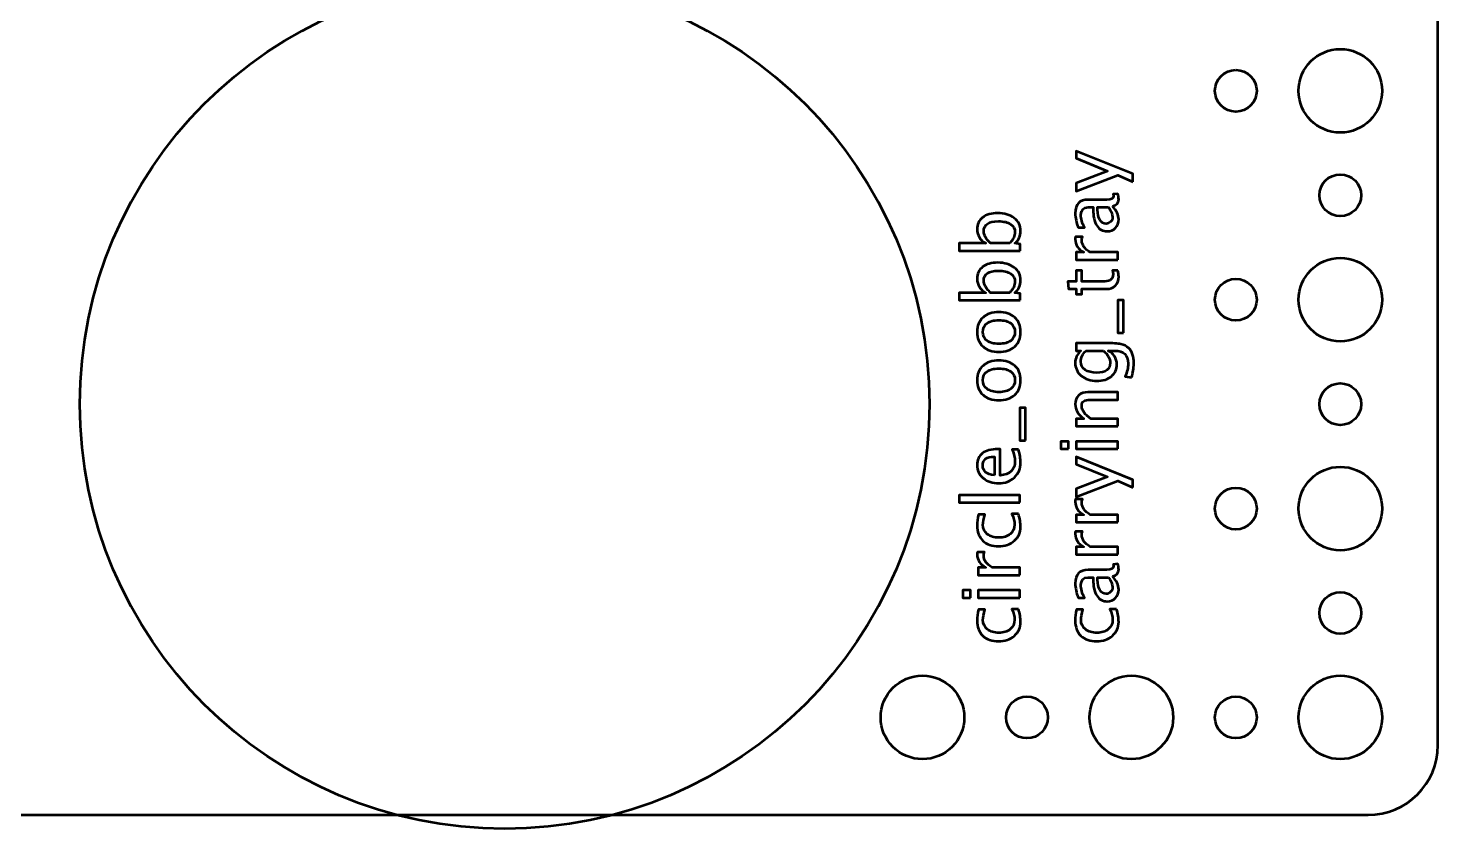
# Model space of a CAD drawing. Header units: centimetres. Extents: x -21.1 to 20.9, y -15.1 to 15.1.
# Drawn here: x -10.17 to -0.05, y -15.05 to -9.3 of the extents above; entities that cross this region are included whole.
import ezdxf

# ---------------------------------------------------------------- set-up
doc = ezdxf.new("R2010")
doc.units = ezdxf.units.CM
doc.header["$MEASUREMENT"] = 0
doc.layers.add('Layer 1', color=7, linetype='Continuous')

msp = doc.modelspace()

# ---------------------------------------------------------------- linework, layer by layer
at = {"layer": 'Layer 1', "lineweight": 53}
for centre, major_axis in [((-6.75, -12), (0, 3.05)), ((-1.5, -9.75), (0, 0.15)), ((-1.5, -11.25), (0, 0.15)), ((-1.5, -12.75), (0, 0.15)), ((-3.74999, -14.24999), (0, 0.30001)), ((-2.24999, -14.24999), (0, 0.30001)), ((-0.74999, -14.24999), (0, 0.30001)), ((-3, -14.25), (0, 0.15)), ((-1.5, -14.25), (0, 0.15))]:
    msp.add_ellipse(centre, major_axis=major_axis, ratio=1, dxfattribs=at)
for points, knots in [([(-20.95, -14.45), (-20.95, -14.45), (-20.95, 14.45), (-20.95, 14.45), (-20.95, 14.45), (-20.95, 14.72614), (-20.72614, 14.95), (-20.45, 14.95), (-20.45, 14.95), (-20.45, 14.95), (-0.55, 14.95), (-0.55, 14.95), (-0.55, 14.95), (-0.27386, 14.95), (-0.05, 14.72614), (-0.05, 14.45), (-0.05, 14.45), (-0.05, 14.45), (-0.05, -14.45), (-0.05, -14.45), (-0.05, -14.45), (-0.05, -14.72614), (-0.27386, -14.95), (-0.55, -14.95), (-0.55, -14.95), (-0.55, -14.95), (-20.45, -14.95), (-20.45, -14.95), (-20.45, -14.95), (-20.72614, -14.95), (-20.95, -14.72614), (-20.95, -14.45)], [0, 0, 0, 0, 0.11111111, 0.11111111, 0.11111111, 0.11111111, 0.22222222, 0.22222222, 0.22222222, 0.22222222, 0.33333333, 0.33333333, 0.33333333, 0.33333333, 0.44444444, 0.44444444, 0.44444444, 0.44444444, 0.55555556, 0.55555556, 0.55555556, 0.55555556, 0.66666667, 0.66666667, 0.66666667, 0.66666667, 0.77777778, 0.77777778, 0.77777778, 0.77777778, 1, 1, 1, 1]), ([(-1.05, -9.75), (-1.05, -9.91569), (-0.91569, -10.05), (-0.75, -10.05), (-0.75, -10.05), (-0.58431, -10.05), (-0.45, -9.91569), (-0.45, -9.75), (-0.45, -9.75), (-0.45, -9.58431), (-0.58431, -9.45), (-0.75, -9.45), (-0.75, -9.45), (-0.91569, -9.45), (-1.05, -9.58431), (-1.05, -9.75)], [0, 0, 0, 0, 0.2, 0.2, 0.2, 0.2, 0.4, 0.4, 0.4, 0.4, 0.6, 0.6, 0.6, 0.6, 1, 1, 1, 1]), ([(-0.9, -10.5), (-0.9, -10.58284), (-0.83284, -10.65), (-0.75, -10.65), (-0.75, -10.65), (-0.66716, -10.65), (-0.6, -10.58284), (-0.6, -10.5), (-0.6, -10.5), (-0.6, -10.41716), (-0.66716, -10.35), (-0.75, -10.35), (-0.75, -10.35), (-0.83284, -10.35), (-0.9, -10.41716), (-0.9, -10.5)], [0, 0, 0, 0, 0.2, 0.2, 0.2, 0.2, 0.4, 0.4, 0.4, 0.4, 0.6, 0.6, 0.6, 0.6, 1, 1, 1, 1]), ([(-1.05, -11.25), (-1.05, -11.41569), (-0.91569, -11.55), (-0.75, -11.55), (-0.75, -11.55), (-0.58431, -11.55), (-0.45, -11.41569), (-0.45, -11.25), (-0.45, -11.25), (-0.45, -11.08431), (-0.58431, -10.95), (-0.75, -10.95), (-0.75, -10.95), (-0.91569, -10.95), (-1.05, -11.08431), (-1.05, -11.25)], [0, 0, 0, 0, 0.2, 0.2, 0.2, 0.2, 0.4, 0.4, 0.4, 0.4, 0.6, 0.6, 0.6, 0.6, 1, 1, 1, 1]), ([(-0.9, -12), (-0.9, -12.08284), (-0.83284, -12.15), (-0.75, -12.15), (-0.75, -12.15), (-0.66716, -12.15), (-0.6, -12.08284), (-0.6, -12), (-0.6, -12), (-0.6, -11.91716), (-0.66716, -11.85), (-0.75, -11.85), (-0.75, -11.85), (-0.83284, -11.85), (-0.9, -11.91716), (-0.9, -12)], [0, 0, 0, 0, 0.2, 0.2, 0.2, 0.2, 0.4, 0.4, 0.4, 0.4, 0.6, 0.6, 0.6, 0.6, 1, 1, 1, 1]), ([(-1.05, -12.75), (-1.05, -12.91569), (-0.91569, -13.05), (-0.75, -13.05), (-0.75, -13.05), (-0.58431, -13.05), (-0.45, -12.91569), (-0.45, -12.75), (-0.45, -12.75), (-0.45, -12.58431), (-0.58431, -12.45), (-0.75, -12.45), (-0.75, -12.45), (-0.91569, -12.45), (-1.05, -12.58431), (-1.05, -12.75)], [0, 0, 0, 0, 0.2, 0.2, 0.2, 0.2, 0.4, 0.4, 0.4, 0.4, 0.6, 0.6, 0.6, 0.6, 1, 1, 1, 1]), ([(-0.9, -13.5), (-0.9, -13.58284), (-0.83284, -13.65), (-0.75, -13.65), (-0.75, -13.65), (-0.66716, -13.65), (-0.6, -13.58284), (-0.6, -13.5), (-0.6, -13.5), (-0.6, -13.41716), (-0.66716, -13.35), (-0.75, -13.35), (-0.75, -13.35), (-0.83284, -13.35), (-0.9, -13.41716), (-0.9, -13.5)], [0, 0, 0, 0, 0.2, 0.2, 0.2, 0.2, 0.4, 0.4, 0.4, 0.4, 0.6, 0.6, 0.6, 0.6, 1, 1, 1, 1])]:
    msp.add_open_spline(points, degree=3, knots=knots, dxfattribs=at)
at = {"layer": 'Layer 1', "color": 5, "lineweight": 53}
for points, knots in [([(-2.23904, -10.40323), (-2.23904, -10.40323), (-2.3476, -10.35469), (-2.3476, -10.35469), (-2.3476, -10.35469), (-2.3476, -10.35469), (-2.64713, -10.47058), (-2.64713, -10.47058), (-2.64713, -10.47058), (-2.64713, -10.47058), (-2.64713, -10.41245), (-2.64713, -10.41245), (-2.64713, -10.41245), (-2.64713, -10.41245), (-2.4206, -10.32628), (-2.4206, -10.32628), (-2.4206, -10.32628), (-2.4206, -10.32628), (-2.64713, -10.23437), (-2.64713, -10.23437), (-2.64713, -10.23437), (-2.64713, -10.23437), (-2.64713, -10.18328), (-2.64713, -10.18328), (-2.64713, -10.18328), (-2.64713, -10.18328), (-2.23904, -10.34678), (-2.23904, -10.34678), (-2.23904, -10.34678), (-2.23904, -10.34678), (-2.23904, -10.40323), (-2.23904, -10.40323)], [0, 0, 0, 0, 0.11111111, 0.11111111, 0.11111111, 0.11111111, 0.22222222, 0.22222222, 0.22222222, 0.22222222, 0.33333333, 0.33333333, 0.33333333, 0.33333333, 0.44444444, 0.44444444, 0.44444444, 0.44444444, 0.55555556, 0.55555556, 0.55555556, 0.55555556, 0.66666667, 0.66666667, 0.66666667, 0.66666667, 0.77777778, 0.77777778, 0.77777778, 0.77777778, 1, 1, 1, 1]), ([(-2.38608, -10.57839), (-2.35616, -10.61094), (-2.34121, -10.64226), (-2.34121, -10.67237), (-2.34121, -10.67237), (-2.34121, -10.69711), (-2.34892, -10.71771), (-2.36444, -10.73398), (-2.36444, -10.73398), (-2.37996, -10.75035), (-2.39953, -10.75854), (-2.42314, -10.75854), (-2.42314, -10.75854), (-2.45579, -10.75854), (-2.48091, -10.7448), (-2.4984, -10.71733), (-2.4984, -10.71733), (-2.5159, -10.68986), (-2.52465, -10.65045), (-2.52465, -10.59908), (-2.52465, -10.59908), (-2.52465, -10.59908), (-2.52465, -10.58638), (-2.52465, -10.58638), (-2.52465, -10.58638), (-2.52465, -10.58638), (-2.56068, -10.58638), (-2.56068, -10.58638), (-2.56068, -10.58638), (-2.59539, -10.58638), (-2.6127, -10.60445), (-2.6127, -10.64066), (-2.6127, -10.64066), (-2.6127, -10.6687), (-2.60386, -10.69937), (-2.58617, -10.73257), (-2.58617, -10.73257), (-2.58617, -10.73257), (-2.63076, -10.73257), (-2.63076, -10.73257), (-2.63076, -10.73257), (-2.64582, -10.69607), (-2.65334, -10.66164), (-2.65334, -10.62938), (-2.65334, -10.62938), (-2.65334, -10.59617), (-2.64582, -10.57161), (-2.63067, -10.5559), (-2.63067, -10.5559), (-2.61552, -10.5401), (-2.59219, -10.5322), (-2.56068, -10.5322), (-2.56068, -10.5322), (-2.56068, -10.5322), (-2.4255, -10.5322), (-2.4255, -10.5322), (-2.4255, -10.5322), (-2.39455, -10.5322), (-2.37902, -10.5227), (-2.37902, -10.5036), (-2.37902, -10.5036), (-2.37902, -10.50125), (-2.3794, -10.49777), (-2.38015, -10.49316), (-2.38015, -10.49316), (-2.38015, -10.49316), (-2.35005, -10.4893), (-2.35005, -10.4893), (-2.35005, -10.4893), (-2.34412, -10.50162), (-2.34121, -10.51517), (-2.34121, -10.53003), (-2.34121, -10.53003), (-2.34121, -10.55534), (-2.35616, -10.57143), (-2.38608, -10.57839)], [0, 0, 0, 0, 0.05, 0.05, 0.05, 0.05, 0.1, 0.1, 0.1, 0.1, 0.15, 0.15, 0.15, 0.15, 0.2, 0.2, 0.2, 0.2, 0.25, 0.25, 0.25, 0.25, 0.3, 0.3, 0.3, 0.3, 0.35, 0.35, 0.35, 0.35, 0.4, 0.4, 0.4, 0.4, 0.45, 0.45, 0.45, 0.45, 0.5, 0.5, 0.5, 0.5, 0.55, 0.55, 0.55, 0.55, 0.6, 0.6, 0.6, 0.6, 0.65, 0.65, 0.65, 0.65, 0.7, 0.7, 0.7, 0.7, 0.75, 0.75, 0.75, 0.75, 0.8, 0.8, 0.8, 0.8, 0.85, 0.85, 0.85, 0.85, 0.9, 0.9, 0.9, 0.9, 1, 1, 1, 1]), ([(-2.41562, -10.58638), (-2.41562, -10.58638), (-2.49248, -10.58638), (-2.49248, -10.58638), (-2.49248, -10.58638), (-2.49248, -10.58638), (-2.49304, -10.60379), (-2.49304, -10.60379), (-2.49304, -10.60379), (-2.49304, -10.63389), (-2.48749, -10.65816), (-2.47639, -10.67669), (-2.47639, -10.67669), (-2.4652, -10.69513), (-2.45043, -10.70435), (-2.43199, -10.70435), (-2.43199, -10.70435), (-2.4191, -10.70435), (-2.40819, -10.69974), (-2.39925, -10.69062), (-2.39925, -10.69062), (-2.39031, -10.6814), (-2.3858, -10.6702), (-2.3858, -10.65694), (-2.3858, -10.65694), (-2.3858, -10.63436), (-2.39577, -10.61084), (-2.41562, -10.58638)], [0, 0, 0, 0, 0.125, 0.125, 0.125, 0.125, 0.25, 0.25, 0.25, 0.25, 0.375, 0.375, 0.375, 0.375, 0.5, 0.5, 0.5, 0.5, 0.625, 0.625, 0.625, 0.625, 0.75, 0.75, 0.75, 0.75, 1, 1, 1, 1]), ([(-3.04869, -10.89899), (-3.04869, -10.89899), (-3.48726, -10.89899), (-3.48726, -10.89899), (-3.48726, -10.89899), (-3.48726, -10.89899), (-3.48726, -10.84481), (-3.48726, -10.84481), (-3.48726, -10.84481), (-3.48726, -10.84481), (-3.2947, -10.84481), (-3.2947, -10.84481), (-3.2947, -10.84481), (-3.33656, -10.82261), (-3.35744, -10.78921), (-3.35744, -10.74471), (-3.35744, -10.74471), (-3.35744, -10.70868), (-3.34437, -10.68037), (-3.31812, -10.65967), (-3.31812, -10.65967), (-3.29187, -10.63898), (-3.25603, -10.62863), (-3.21059, -10.62863), (-3.21059, -10.62863), (-3.16111, -10.62863), (-3.12113, -10.64039), (-3.09084, -10.66381), (-3.09084, -10.66381), (-3.06045, -10.68723), (-3.04531, -10.71809), (-3.04531, -10.75628), (-3.04531, -10.75628), (-3.04531, -10.79175), (-3.05885, -10.82129), (-3.08604, -10.84481), (-3.08604, -10.84481), (-3.08604, -10.84481), (-3.04869, -10.85139), (-3.04869, -10.85139), (-3.04869, -10.85139), (-3.04869, -10.85139), (-3.04869, -10.89899), (-3.04869, -10.89899)], [0, 0, 0, 0, 0.08333333, 0.08333333, 0.08333333, 0.08333333, 0.16666667, 0.16666667, 0.16666667, 0.16666667, 0.25, 0.25, 0.25, 0.25, 0.33333333, 0.33333333, 0.33333333, 0.33333333, 0.41666667, 0.41666667, 0.41666667, 0.41666667, 0.5, 0.5, 0.5, 0.5, 0.58333333, 0.58333333, 0.58333333, 0.58333333, 0.66666667, 0.66666667, 0.66666667, 0.66666667, 0.75, 0.75, 0.75, 0.75, 0.83333333, 0.83333333, 0.83333333, 0.83333333, 1, 1, 1, 1]), ([(-3.12339, -10.84481), (-3.09846, -10.81687), (-3.08595, -10.79024), (-3.08595, -10.76494), (-3.08595, -10.76494), (-3.08595, -10.74001), (-3.09639, -10.72072), (-3.11718, -10.70718), (-3.11718, -10.70718), (-3.13797, -10.69354), (-3.16723, -10.68676), (-3.20504, -10.68676), (-3.20504, -10.68676), (-3.27503, -10.68676), (-3.31003, -10.70991), (-3.31003, -10.75619), (-3.31003, -10.75619), (-3.31003, -10.78648), (-3.29366, -10.81602), (-3.26083, -10.84481), (-3.26083, -10.84481), (-3.26083, -10.84481), (-3.12339, -10.84481), (-3.12339, -10.84481)], [0, 0, 0, 0, 0.14285714, 0.14285714, 0.14285714, 0.14285714, 0.28571429, 0.28571429, 0.28571429, 0.28571429, 0.42857143, 0.42857143, 0.42857143, 0.42857143, 0.57142857, 0.57142857, 0.57142857, 0.57142857, 0.71428571, 0.71428571, 0.71428571, 0.71428571, 1, 1, 1, 1]), ([(-2.34798, -10.96352), (-2.34798, -10.96352), (-2.64713, -10.96352), (-2.64713, -10.96352), (-2.64713, -10.96352), (-2.64713, -10.96352), (-2.64713, -10.90934), (-2.64713, -10.90934), (-2.64713, -10.90934), (-2.64713, -10.90934), (-2.5906, -10.90934), (-2.5906, -10.90934), (-2.5906, -10.90934), (-2.63246, -10.88779), (-2.65334, -10.85656), (-2.65334, -10.81555), (-2.65334, -10.81555), (-2.65334, -10.81), (-2.65287, -10.80416), (-2.65193, -10.79814), (-2.65193, -10.79814), (-2.65193, -10.79814), (-2.60123, -10.79814), (-2.60123, -10.79814), (-2.60123, -10.79814), (-2.60433, -10.80755), (-2.60593, -10.81583), (-2.60593, -10.82298), (-2.60593, -10.82298), (-2.60593, -10.85741), (-2.58561, -10.8862), (-2.54488, -10.90934), (-2.54488, -10.90934), (-2.54488, -10.90934), (-2.34798, -10.90934), (-2.34798, -10.90934), (-2.34798, -10.90934), (-2.34798, -10.90934), (-2.34798, -10.96352), (-2.34798, -10.96352)], [0, 0, 0, 0, 0.09090909, 0.09090909, 0.09090909, 0.09090909, 0.18181818, 0.18181818, 0.18181818, 0.18181818, 0.27272727, 0.27272727, 0.27272727, 0.27272727, 0.36363636, 0.36363636, 0.36363636, 0.36363636, 0.45454545, 0.45454545, 0.45454545, 0.45454545, 0.54545455, 0.54545455, 0.54545455, 0.54545455, 0.63636364, 0.63636364, 0.63636364, 0.63636364, 0.72727273, 0.72727273, 0.72727273, 0.72727273, 0.81818182, 0.81818182, 0.81818182, 0.81818182, 1, 1, 1, 1]), ([(-3.04869, -11.25421), (-3.04869, -11.25421), (-3.48726, -11.25421), (-3.48726, -11.25421), (-3.48726, -11.25421), (-3.48726, -11.25421), (-3.48726, -11.20003), (-3.48726, -11.20003), (-3.48726, -11.20003), (-3.48726, -11.20003), (-3.2947, -11.20003), (-3.2947, -11.20003), (-3.2947, -11.20003), (-3.33656, -11.17783), (-3.35744, -11.14443), (-3.35744, -11.09993), (-3.35744, -11.09993), (-3.35744, -11.0639), (-3.34437, -11.03559), (-3.31812, -11.01489), (-3.31812, -11.01489), (-3.29187, -10.9942), (-3.25603, -10.98385), (-3.21059, -10.98385), (-3.21059, -10.98385), (-3.16111, -10.98385), (-3.12113, -10.99561), (-3.09084, -11.01903), (-3.09084, -11.01903), (-3.06045, -11.04245), (-3.04531, -11.07331), (-3.04531, -11.1115), (-3.04531, -11.1115), (-3.04531, -11.14697), (-3.05885, -11.17651), (-3.08604, -11.20003), (-3.08604, -11.20003), (-3.08604, -11.20003), (-3.04869, -11.20661), (-3.04869, -11.20661), (-3.04869, -11.20661), (-3.04869, -11.20661), (-3.04869, -11.25421), (-3.04869, -11.25421)], [0, 0, 0, 0, 0.08333333, 0.08333333, 0.08333333, 0.08333333, 0.16666667, 0.16666667, 0.16666667, 0.16666667, 0.25, 0.25, 0.25, 0.25, 0.33333333, 0.33333333, 0.33333333, 0.33333333, 0.41666667, 0.41666667, 0.41666667, 0.41666667, 0.5, 0.5, 0.5, 0.5, 0.58333333, 0.58333333, 0.58333333, 0.58333333, 0.66666667, 0.66666667, 0.66666667, 0.66666667, 0.75, 0.75, 0.75, 0.75, 0.83333333, 0.83333333, 0.83333333, 0.83333333, 1, 1, 1, 1]), ([(-3.12339, -11.20003), (-3.09846, -11.17209), (-3.08595, -11.14546), (-3.08595, -11.12016), (-3.08595, -11.12016), (-3.08595, -11.09523), (-3.09639, -11.07594), (-3.11718, -11.0624), (-3.11718, -11.0624), (-3.13797, -11.04876), (-3.16723, -11.04198), (-3.20504, -11.04198), (-3.20504, -11.04198), (-3.27503, -11.04198), (-3.31003, -11.06513), (-3.31003, -11.11141), (-3.31003, -11.11141), (-3.31003, -11.1417), (-3.29366, -11.17124), (-3.26083, -11.20003), (-3.26083, -11.20003), (-3.26083, -11.20003), (-3.12339, -11.20003), (-3.12339, -11.20003)], [0, 0, 0, 0, 0.14285714, 0.14285714, 0.14285714, 0.14285714, 0.28571429, 0.28571429, 0.28571429, 0.28571429, 0.42857143, 0.42857143, 0.42857143, 0.42857143, 0.57142857, 0.57142857, 0.57142857, 0.57142857, 0.71428571, 0.71428571, 0.71428571, 0.71428571, 1, 1, 1, 1]), ([(-2.34807, -11.04085), (-2.34346, -11.0576), (-2.34121, -11.07218), (-2.34121, -11.0845), (-2.34121, -11.0845), (-2.34121, -11.11216), (-2.34911, -11.1337), (-2.36491, -11.14913), (-2.36491, -11.14913), (-2.38072, -11.16465), (-2.40264, -11.17237), (-2.43076, -11.17237), (-2.43076, -11.17237), (-2.43076, -11.17237), (-2.60649, -11.17237), (-2.60649, -11.17237), (-2.60649, -11.17237), (-2.60649, -11.17237), (-2.60649, -11.20981), (-2.60649, -11.20981), (-2.60649, -11.20981), (-2.60649, -11.20981), (-2.64713, -11.20981), (-2.64713, -11.20981), (-2.64713, -11.20981), (-2.64713, -11.20981), (-2.64713, -11.17237), (-2.64713, -11.17237), (-2.64713, -11.17237), (-2.64713, -11.17237), (-2.70123, -11.17237), (-2.70123, -11.17237), (-2.70123, -11.17237), (-2.70123, -11.17237), (-2.7064, -11.11818), (-2.7064, -11.11818), (-2.7064, -11.11818), (-2.7064, -11.11818), (-2.64713, -11.11818), (-2.64713, -11.11818), (-2.64713, -11.11818), (-2.64713, -11.11818), (-2.64713, -11.03972), (-2.64713, -11.03972), (-2.64713, -11.03972), (-2.64713, -11.03972), (-2.60649, -11.03972), (-2.60649, -11.03972), (-2.60649, -11.03972), (-2.60649, -11.03972), (-2.60649, -11.11818), (-2.60649, -11.11818), (-2.60649, -11.11818), (-2.60649, -11.11818), (-2.44055, -11.11818), (-2.44055, -11.11818), (-2.44055, -11.11818), (-2.40141, -11.11818), (-2.38185, -11.10115), (-2.38185, -11.06719), (-2.38185, -11.06719), (-2.38185, -11.05995), (-2.38307, -11.0512), (-2.38542, -11.04085), (-2.38542, -11.04085), (-2.38542, -11.04085), (-2.34807, -11.04085), (-2.34807, -11.04085)], [0, 0, 0, 0, 0.05555556, 0.05555556, 0.05555556, 0.05555556, 0.11111111, 0.11111111, 0.11111111, 0.11111111, 0.16666667, 0.16666667, 0.16666667, 0.16666667, 0.22222222, 0.22222222, 0.22222222, 0.22222222, 0.27777778, 0.27777778, 0.27777778, 0.27777778, 0.33333333, 0.33333333, 0.33333333, 0.33333333, 0.38888889, 0.38888889, 0.38888889, 0.38888889, 0.44444444, 0.44444444, 0.44444444, 0.44444444, 0.5, 0.5, 0.5, 0.5, 0.55555556, 0.55555556, 0.55555556, 0.55555556, 0.61111111, 0.61111111, 0.61111111, 0.61111111, 0.66666667, 0.66666667, 0.66666667, 0.66666667, 0.72222222, 0.72222222, 0.72222222, 0.72222222, 0.77777778, 0.77777778, 0.77777778, 0.77777778, 0.83333333, 0.83333333, 0.83333333, 0.83333333, 0.88888889, 0.88888889, 0.88888889, 0.88888889, 1, 1, 1, 1]), ([(-2.30734, -11.48732), (-2.30734, -11.48732), (-2.34798, -11.48732), (-2.34798, -11.48732), (-2.34798, -11.48732), (-2.34798, -11.48732), (-2.34798, -11.25252), (-2.34798, -11.25252), (-2.34798, -11.25252), (-2.34798, -11.25252), (-2.30734, -11.25252), (-2.30734, -11.25252), (-2.30734, -11.25252), (-2.30734, -11.25252), (-2.30734, -11.48732), (-2.30734, -11.48732)], [0, 0, 0, 0, 0.2, 0.2, 0.2, 0.2, 0.4, 0.4, 0.4, 0.4, 0.6, 0.6, 0.6, 0.6, 1, 1, 1, 1]), ([(-3.04531, -11.48187), (-3.04531, -11.5258), (-3.05932, -11.56061), (-3.08736, -11.58619), (-3.08736, -11.58619), (-3.11539, -11.61188), (-3.15349, -11.62467), (-3.20156, -11.62467), (-3.20156, -11.62467), (-3.24954, -11.62467), (-3.28755, -11.61188), (-3.31549, -11.58619), (-3.31549, -11.58619), (-3.34343, -11.56061), (-3.35744, -11.5258), (-3.35744, -11.48187), (-3.35744, -11.48187), (-3.35744, -11.43793), (-3.34343, -11.40313), (-3.31549, -11.37754), (-3.31549, -11.37754), (-3.28755, -11.35186), (-3.24954, -11.33906), (-3.20156, -11.33906), (-3.20156, -11.33906), (-3.15349, -11.33906), (-3.11539, -11.35186), (-3.08736, -11.37754), (-3.08736, -11.37754), (-3.05932, -11.40313), (-3.04531, -11.43793), (-3.04531, -11.48187)], [0, 0, 0, 0, 0.11111111, 0.11111111, 0.11111111, 0.11111111, 0.22222222, 0.22222222, 0.22222222, 0.22222222, 0.33333333, 0.33333333, 0.33333333, 0.33333333, 0.44444444, 0.44444444, 0.44444444, 0.44444444, 0.55555556, 0.55555556, 0.55555556, 0.55555556, 0.66666667, 0.66666667, 0.66666667, 0.66666667, 0.77777778, 0.77777778, 0.77777778, 0.77777778, 1, 1, 1, 1]), ([(-3.08595, -11.48196), (-3.08595, -11.45515), (-3.09601, -11.43427), (-3.11624, -11.4194), (-3.11624, -11.4194), (-3.13637, -11.40463), (-3.16487, -11.3972), (-3.20156, -11.3972), (-3.20156, -11.3972), (-3.23816, -11.3972), (-3.26657, -11.40463), (-3.2867, -11.4194), (-3.2867, -11.4194), (-3.30674, -11.43427), (-3.3168, -11.45515), (-3.3168, -11.48196), (-3.3168, -11.48196), (-3.3168, -11.50887), (-3.30674, -11.52975), (-3.2867, -11.54443), (-3.2867, -11.54443), (-3.26657, -11.5592), (-3.23816, -11.56653), (-3.20156, -11.56653), (-3.20156, -11.56653), (-3.16487, -11.56653), (-3.13637, -11.5592), (-3.11624, -11.54443), (-3.11624, -11.54443), (-3.09601, -11.52975), (-3.08595, -11.50887), (-3.08595, -11.48196)], [0, 0, 0, 0, 0.11111111, 0.11111111, 0.11111111, 0.11111111, 0.22222222, 0.22222222, 0.22222222, 0.22222222, 0.33333333, 0.33333333, 0.33333333, 0.33333333, 0.44444444, 0.44444444, 0.44444444, 0.44444444, 0.55555556, 0.55555556, 0.55555556, 0.55555556, 0.66666667, 0.66666667, 0.66666667, 0.66666667, 0.77777778, 0.77777778, 0.77777778, 0.77777778, 1, 1, 1, 1]), ([(-2.24864, -11.80764), (-2.24864, -11.80764), (-2.29549, -11.80125), (-2.29549, -11.80125), (-2.29549, -11.80125), (-2.28081, -11.76983), (-2.27347, -11.73869), (-2.27347, -11.70793), (-2.27347, -11.70793), (-2.27347, -11.64687), (-2.30584, -11.6163), (-2.37046, -11.6163), (-2.37046, -11.6163), (-2.37046, -11.6163), (-2.4175, -11.6163), (-2.4175, -11.6163), (-2.4175, -11.6163), (-2.39765, -11.62571), (-2.38232, -11.63907), (-2.37131, -11.65647), (-2.37131, -11.65647), (-2.3603, -11.67387), (-2.35475, -11.69325), (-2.35475, -11.71461), (-2.35475, -11.71461), (-2.35475, -11.75082), (-2.36774, -11.77952), (-2.3937, -11.80068), (-2.3937, -11.80068), (-2.41966, -11.82185), (-2.45485, -11.83248), (-2.49925, -11.83248), (-2.49925, -11.83248), (-2.54469, -11.83248), (-2.58175, -11.82044), (-2.61044, -11.79636), (-2.61044, -11.79636), (-2.63904, -11.77218), (-2.65334, -11.74104), (-2.65334, -11.70275), (-2.65334, -11.70275), (-2.65334, -11.66926), (-2.6398, -11.64038), (-2.61261, -11.6163), (-2.61261, -11.6163), (-2.61261, -11.6163), (-2.64713, -11.6163), (-2.64713, -11.6163), (-2.64713, -11.6163), (-2.64713, -11.6163), (-2.64713, -11.56211), (-2.64713, -11.56211), (-2.64713, -11.56211), (-2.64713, -11.56211), (-2.42964, -11.56211), (-2.42964, -11.56211), (-2.42964, -11.56211), (-2.38288, -11.56211), (-2.34826, -11.56456), (-2.32578, -11.56945), (-2.32578, -11.56945), (-2.3033, -11.57425), (-2.28486, -11.58347), (-2.27056, -11.59683), (-2.27056, -11.59683), (-2.24544, -11.62053), (-2.23283, -11.6576), (-2.23283, -11.70793), (-2.23283, -11.70793), (-2.23283, -11.74245), (-2.2381, -11.77566), (-2.24864, -11.80764)], [0, 0, 0, 0, 0.05263158, 0.05263158, 0.05263158, 0.05263158, 0.10526316, 0.10526316, 0.10526316, 0.10526316, 0.15789474, 0.15789474, 0.15789474, 0.15789474, 0.21052632, 0.21052632, 0.21052632, 0.21052632, 0.26315789, 0.26315789, 0.26315789, 0.26315789, 0.31578947, 0.31578947, 0.31578947, 0.31578947, 0.36842105, 0.36842105, 0.36842105, 0.36842105, 0.42105263, 0.42105263, 0.42105263, 0.42105263, 0.47368421, 0.47368421, 0.47368421, 0.47368421, 0.52631579, 0.52631579, 0.52631579, 0.52631579, 0.57894737, 0.57894737, 0.57894737, 0.57894737, 0.63157895, 0.63157895, 0.63157895, 0.63157895, 0.68421053, 0.68421053, 0.68421053, 0.68421053, 0.73684211, 0.73684211, 0.73684211, 0.73684211, 0.78947368, 0.78947368, 0.78947368, 0.78947368, 0.84210526, 0.84210526, 0.84210526, 0.84210526, 0.89473684, 0.89473684, 0.89473684, 0.89473684, 1, 1, 1, 1]), ([(-2.45146, -11.6163), (-2.45146, -11.6163), (-2.57554, -11.6163), (-2.57554, -11.6163), (-2.57554, -11.6163), (-2.60028, -11.64019), (-2.6127, -11.66625), (-2.6127, -11.69438), (-2.6127, -11.69438), (-2.6127, -11.7194), (-2.60273, -11.73897), (-2.58269, -11.75308), (-2.58269, -11.75308), (-2.56275, -11.76729), (-2.535, -11.77434), (-2.49963, -11.77434), (-2.49963, -11.77434), (-2.43462, -11.77434), (-2.40217, -11.75129), (-2.40217, -11.7051), (-2.40217, -11.7051), (-2.40217, -11.67368), (-2.41863, -11.64405), (-2.45146, -11.6163)], [0, 0, 0, 0, 0.14285714, 0.14285714, 0.14285714, 0.14285714, 0.28571429, 0.28571429, 0.28571429, 0.28571429, 0.42857143, 0.42857143, 0.42857143, 0.42857143, 0.57142857, 0.57142857, 0.57142857, 0.57142857, 0.71428571, 0.71428571, 0.71428571, 0.71428571, 1, 1, 1, 1]), ([(-3.04531, -11.82862), (-3.04531, -11.87255), (-3.05932, -11.90736), (-3.08736, -11.93294), (-3.08736, -11.93294), (-3.11539, -11.95863), (-3.15349, -11.97142), (-3.20156, -11.97142), (-3.20156, -11.97142), (-3.24954, -11.97142), (-3.28755, -11.95863), (-3.31549, -11.93294), (-3.31549, -11.93294), (-3.34343, -11.90736), (-3.35744, -11.87255), (-3.35744, -11.82862), (-3.35744, -11.82862), (-3.35744, -11.78468), (-3.34343, -11.74988), (-3.31549, -11.72429), (-3.31549, -11.72429), (-3.28755, -11.69861), (-3.24954, -11.68581), (-3.20156, -11.68581), (-3.20156, -11.68581), (-3.15349, -11.68581), (-3.11539, -11.69861), (-3.08736, -11.72429), (-3.08736, -11.72429), (-3.05932, -11.74988), (-3.04531, -11.78468), (-3.04531, -11.82862)], [0, 0, 0, 0, 0.11111111, 0.11111111, 0.11111111, 0.11111111, 0.22222222, 0.22222222, 0.22222222, 0.22222222, 0.33333333, 0.33333333, 0.33333333, 0.33333333, 0.44444444, 0.44444444, 0.44444444, 0.44444444, 0.55555556, 0.55555556, 0.55555556, 0.55555556, 0.66666667, 0.66666667, 0.66666667, 0.66666667, 0.77777778, 0.77777778, 0.77777778, 0.77777778, 1, 1, 1, 1]), ([(-3.08595, -11.82871), (-3.08595, -11.8019), (-3.09601, -11.78102), (-3.11624, -11.76615), (-3.11624, -11.76615), (-3.13637, -11.75138), (-3.16487, -11.74395), (-3.20156, -11.74395), (-3.20156, -11.74395), (-3.23816, -11.74395), (-3.26657, -11.75138), (-3.2867, -11.76615), (-3.2867, -11.76615), (-3.30674, -11.78102), (-3.3168, -11.8019), (-3.3168, -11.82871), (-3.3168, -11.82871), (-3.3168, -11.85562), (-3.30674, -11.8765), (-3.2867, -11.89118), (-3.2867, -11.89118), (-3.26657, -11.90595), (-3.23816, -11.91328), (-3.20156, -11.91328), (-3.20156, -11.91328), (-3.16487, -11.91328), (-3.13637, -11.90595), (-3.11624, -11.89118), (-3.11624, -11.89118), (-3.09601, -11.8765), (-3.08595, -11.85562), (-3.08595, -11.82871)], [0, 0, 0, 0, 0.11111111, 0.11111111, 0.11111111, 0.11111111, 0.22222222, 0.22222222, 0.22222222, 0.22222222, 0.33333333, 0.33333333, 0.33333333, 0.33333333, 0.44444444, 0.44444444, 0.44444444, 0.44444444, 0.55555556, 0.55555556, 0.55555556, 0.55555556, 0.66666667, 0.66666667, 0.66666667, 0.66666667, 0.77777778, 0.77777778, 0.77777778, 0.77777778, 1, 1, 1, 1]), ([(-2.34798, -12.1591), (-2.34798, -12.1591), (-2.64713, -12.1591), (-2.64713, -12.1591), (-2.64713, -12.1591), (-2.64713, -12.1591), (-2.64713, -12.10492), (-2.64713, -12.10492), (-2.64713, -12.10492), (-2.64713, -12.10492), (-2.5906, -12.10492), (-2.5906, -12.10492), (-2.5906, -12.10492), (-2.63246, -12.07623), (-2.65334, -12.04104), (-2.65334, -11.99946), (-2.65334, -11.99946), (-2.65334, -11.97331), (-2.64516, -11.95252), (-2.62869, -11.93718), (-2.62869, -11.93718), (-2.61233, -11.92185), (-2.59022, -11.91414), (-2.56256, -11.91414), (-2.56256, -11.91414), (-2.56256, -11.91414), (-2.34798, -11.91414), (-2.34798, -11.91414), (-2.34798, -11.91414), (-2.34798, -11.91414), (-2.34798, -11.96832), (-2.34798, -11.96832), (-2.34798, -11.96832), (-2.34798, -11.96832), (-2.54488, -11.96832), (-2.54488, -11.96832), (-2.54488, -11.96832), (-2.56708, -11.96832), (-2.58288, -11.97162), (-2.59229, -11.97811), (-2.59229, -11.97811), (-2.60179, -11.98469), (-2.60649, -11.99551), (-2.60649, -12.01066), (-2.60649, -12.01066), (-2.60649, -12.04396), (-2.58476, -12.07538), (-2.5413, -12.10492), (-2.5413, -12.10492), (-2.5413, -12.10492), (-2.34798, -12.10492), (-2.34798, -12.10492), (-2.34798, -12.10492), (-2.34798, -12.10492), (-2.34798, -12.1591), (-2.34798, -12.1591)], [0, 0, 0, 0, 0.06666667, 0.06666667, 0.06666667, 0.06666667, 0.13333333, 0.13333333, 0.13333333, 0.13333333, 0.2, 0.2, 0.2, 0.2, 0.26666667, 0.26666667, 0.26666667, 0.26666667, 0.33333333, 0.33333333, 0.33333333, 0.33333333, 0.4, 0.4, 0.4, 0.4, 0.46666667, 0.46666667, 0.46666667, 0.46666667, 0.53333333, 0.53333333, 0.53333333, 0.53333333, 0.6, 0.6, 0.6, 0.6, 0.66666667, 0.66666667, 0.66666667, 0.66666667, 0.73333333, 0.73333333, 0.73333333, 0.73333333, 0.8, 0.8, 0.8, 0.8, 0.86666667, 0.86666667, 0.86666667, 0.86666667, 1, 1, 1, 1]), ([(-3.01144, -12.26041), (-3.01144, -12.26041), (-3.05208, -12.26041), (-3.05208, -12.26041), (-3.05208, -12.26041), (-3.05208, -12.26041), (-3.05208, -12.02561), (-3.05208, -12.02561), (-3.05208, -12.02561), (-3.05208, -12.02561), (-3.01144, -12.02561), (-3.01144, -12.02561), (-3.01144, -12.02561), (-3.01144, -12.02561), (-3.01144, -12.26041), (-3.01144, -12.26041)], [0, 0, 0, 0, 0.2, 0.2, 0.2, 0.2, 0.4, 0.4, 0.4, 0.4, 0.6, 0.6, 0.6, 0.6, 1, 1, 1, 1]), ([(-3.06168, -12.32486), (-3.05076, -12.36126), (-3.04531, -12.3924), (-3.04531, -12.41837), (-3.04531, -12.41837), (-3.04531, -12.46267), (-3.05998, -12.4987), (-3.08924, -12.52646), (-3.08924, -12.52646), (-3.1185, -12.55421), (-3.15641, -12.56813), (-3.20307, -12.56813), (-3.20307, -12.56813), (-3.24832, -12.56813), (-3.28548, -12.5559), (-3.31454, -12.53135), (-3.31454, -12.53135), (-3.34352, -12.50679), (-3.35801, -12.47537), (-3.35801, -12.43709), (-3.35801, -12.43709), (-3.35801, -12.40087), (-3.34512, -12.37283), (-3.31934, -12.35308), (-3.31934, -12.35308), (-3.29357, -12.33332), (-3.25707, -12.32345), (-3.20975, -12.32345), (-3.20975, -12.32345), (-3.20975, -12.32345), (-3.19319, -12.32373), (-3.19319, -12.32373), (-3.19319, -12.32373), (-3.19319, -12.32373), (-3.19319, -12.51282), (-3.19319, -12.51282), (-3.19319, -12.51282), (-3.12169, -12.50491), (-3.08595, -12.47001), (-3.08595, -12.40821), (-3.08595, -12.40821), (-3.08595, -12.38553), (-3.09234, -12.35778), (-3.10514, -12.32486), (-3.10514, -12.32486), (-3.10514, -12.32486), (-3.06168, -12.32486), (-3.06168, -12.32486)], [0, 0, 0, 0, 0.07692308, 0.07692308, 0.07692308, 0.07692308, 0.15384615, 0.15384615, 0.15384615, 0.15384615, 0.23076923, 0.23076923, 0.23076923, 0.23076923, 0.30769231, 0.30769231, 0.30769231, 0.30769231, 0.38461538, 0.38461538, 0.38461538, 0.38461538, 0.46153846, 0.46153846, 0.46153846, 0.46153846, 0.53846154, 0.53846154, 0.53846154, 0.53846154, 0.61538462, 0.61538462, 0.61538462, 0.61538462, 0.69230769, 0.69230769, 0.69230769, 0.69230769, 0.76923077, 0.76923077, 0.76923077, 0.76923077, 0.84615385, 0.84615385, 0.84615385, 0.84615385, 1, 1, 1, 1]), ([(-2.70188, -12.32222), (-2.70188, -12.32222), (-2.75607, -12.32222), (-2.75607, -12.32222), (-2.75607, -12.32222), (-2.75607, -12.32222), (-2.75607, -12.26804), (-2.75607, -12.26804), (-2.75607, -12.26804), (-2.75607, -12.26804), (-2.70188, -12.26804), (-2.70188, -12.26804), (-2.70188, -12.26804), (-2.70188, -12.26804), (-2.70188, -12.32222), (-2.70188, -12.32222)], [0, 0, 0, 0, 0.2, 0.2, 0.2, 0.2, 0.4, 0.4, 0.4, 0.4, 0.6, 0.6, 0.6, 0.6, 1, 1, 1, 1]), ([(-2.34798, -12.32222), (-2.34798, -12.32222), (-2.64713, -12.32222), (-2.64713, -12.32222), (-2.64713, -12.32222), (-2.64713, -12.32222), (-2.64713, -12.26804), (-2.64713, -12.26804), (-2.64713, -12.26804), (-2.64713, -12.26804), (-2.34798, -12.26804), (-2.34798, -12.26804), (-2.34798, -12.26804), (-2.34798, -12.26804), (-2.34798, -12.32222), (-2.34798, -12.32222)], [0, 0, 0, 0, 0.2, 0.2, 0.2, 0.2, 0.4, 0.4, 0.4, 0.4, 0.6, 0.6, 0.6, 0.6, 1, 1, 1, 1]), ([(-3.23383, -12.50999), (-3.23383, -12.50999), (-3.23383, -12.37791), (-3.23383, -12.37791), (-3.23383, -12.37791), (-3.28952, -12.37791), (-3.31737, -12.3987), (-3.31737, -12.44019), (-3.31737, -12.44019), (-3.31737, -12.48196), (-3.28952, -12.5052), (-3.23383, -12.50999)], [0, 0, 0, 0, 0.25, 0.25, 0.25, 0.25, 0.5, 0.5, 0.5, 0.5, 1, 1, 1, 1]), ([(-2.23904, -12.59946), (-2.23904, -12.59946), (-2.3476, -12.55092), (-2.3476, -12.55092), (-2.3476, -12.55092), (-2.3476, -12.55092), (-2.64713, -12.66681), (-2.64713, -12.66681), (-2.64713, -12.66681), (-2.64713, -12.66681), (-2.64713, -12.60868), (-2.64713, -12.60868), (-2.64713, -12.60868), (-2.64713, -12.60868), (-2.4206, -12.52251), (-2.4206, -12.52251), (-2.4206, -12.52251), (-2.4206, -12.52251), (-2.64713, -12.4306), (-2.64713, -12.4306), (-2.64713, -12.4306), (-2.64713, -12.4306), (-2.64713, -12.37951), (-2.64713, -12.37951), (-2.64713, -12.37951), (-2.64713, -12.37951), (-2.23904, -12.54301), (-2.23904, -12.54301), (-2.23904, -12.54301), (-2.23904, -12.54301), (-2.23904, -12.59946), (-2.23904, -12.59946)], [0, 0, 0, 0, 0.11111111, 0.11111111, 0.11111111, 0.11111111, 0.22222222, 0.22222222, 0.22222222, 0.22222222, 0.33333333, 0.33333333, 0.33333333, 0.33333333, 0.44444444, 0.44444444, 0.44444444, 0.44444444, 0.55555556, 0.55555556, 0.55555556, 0.55555556, 0.66666667, 0.66666667, 0.66666667, 0.66666667, 0.77777778, 0.77777778, 0.77777778, 0.77777778, 1, 1, 1, 1]), ([(-3.05208, -12.70754), (-3.05208, -12.70754), (-3.48726, -12.70754), (-3.48726, -12.70754), (-3.48726, -12.70754), (-3.48726, -12.70754), (-3.48726, -12.65336), (-3.48726, -12.65336), (-3.48726, -12.65336), (-3.48726, -12.65336), (-3.05208, -12.65336), (-3.05208, -12.65336), (-3.05208, -12.65336), (-3.05208, -12.65336), (-3.05208, -12.70754), (-3.05208, -12.70754)], [0, 0, 0, 0, 0.2, 0.2, 0.2, 0.2, 0.4, 0.4, 0.4, 0.4, 0.6, 0.6, 0.6, 0.6, 1, 1, 1, 1]), ([(-2.34798, -12.84809), (-2.34798, -12.84809), (-2.64713, -12.84809), (-2.64713, -12.84809), (-2.64713, -12.84809), (-2.64713, -12.84809), (-2.64713, -12.79391), (-2.64713, -12.79391), (-2.64713, -12.79391), (-2.64713, -12.79391), (-2.5906, -12.79391), (-2.5906, -12.79391), (-2.5906, -12.79391), (-2.63246, -12.77236), (-2.65334, -12.74113), (-2.65334, -12.70012), (-2.65334, -12.70012), (-2.65334, -12.69457), (-2.65287, -12.68873), (-2.65193, -12.68271), (-2.65193, -12.68271), (-2.65193, -12.68271), (-2.60123, -12.68271), (-2.60123, -12.68271), (-2.60123, -12.68271), (-2.60433, -12.69212), (-2.60593, -12.7004), (-2.60593, -12.70755), (-2.60593, -12.70755), (-2.60593, -12.74198), (-2.58561, -12.77077), (-2.54488, -12.79391), (-2.54488, -12.79391), (-2.54488, -12.79391), (-2.34798, -12.79391), (-2.34798, -12.79391), (-2.34798, -12.79391), (-2.34798, -12.79391), (-2.34798, -12.84809), (-2.34798, -12.84809)], [0, 0, 0, 0, 0.09090909, 0.09090909, 0.09090909, 0.09090909, 0.18181818, 0.18181818, 0.18181818, 0.18181818, 0.27272727, 0.27272727, 0.27272727, 0.27272727, 0.36363636, 0.36363636, 0.36363636, 0.36363636, 0.45454545, 0.45454545, 0.45454545, 0.45454545, 0.54545455, 0.54545455, 0.54545455, 0.54545455, 0.63636364, 0.63636364, 0.63636364, 0.63636364, 0.72727273, 0.72727273, 0.72727273, 0.72727273, 0.81818182, 0.81818182, 0.81818182, 0.81818182, 1, 1, 1, 1]), ([(-3.06111, -12.78892), (-3.05057, -12.82401), (-3.04531, -12.8543), (-3.04531, -12.87979), (-3.04531, -12.87979), (-3.04531, -12.92025), (-3.06026, -12.95374), (-3.09009, -12.98036), (-3.09009, -12.98036), (-3.12, -13.00698), (-3.15772, -13.02034), (-3.20316, -13.02034), (-3.20316, -13.02034), (-3.2517, -13.02034), (-3.28962, -13.00717), (-3.31671, -12.98083), (-3.31671, -12.98083), (-3.3439, -12.95449), (-3.35744, -12.91771), (-3.35744, -12.87048), (-3.35744, -12.87048), (-3.35744, -12.84725), (-3.35424, -12.82109), (-3.34785, -12.79231), (-3.34785, -12.79231), (-3.34785, -12.79231), (-3.30213, -12.79231), (-3.30213, -12.79231), (-3.30213, -12.79231), (-3.31116, -12.82288), (-3.31567, -12.84781), (-3.31567, -12.867), (-3.31567, -12.867), (-3.31567, -12.89485), (-3.30523, -12.91714), (-3.28444, -12.93379), (-3.28444, -12.93379), (-3.26365, -12.95044), (-3.2359, -12.95882), (-3.20128, -12.95882), (-3.20128, -12.95882), (-3.1677, -12.95882), (-3.1406, -12.95016), (-3.11981, -12.93295), (-3.11981, -12.93295), (-3.09912, -12.91573), (-3.08877, -12.89325), (-3.08877, -12.86531), (-3.08877, -12.86531), (-3.08877, -12.84057), (-3.09517, -12.81517), (-3.10796, -12.78892), (-3.10796, -12.78892), (-3.10796, -12.78892), (-3.06111, -12.78892), (-3.06111, -12.78892)], [0, 0, 0, 0, 0.06666667, 0.06666667, 0.06666667, 0.06666667, 0.13333333, 0.13333333, 0.13333333, 0.13333333, 0.2, 0.2, 0.2, 0.2, 0.26666667, 0.26666667, 0.26666667, 0.26666667, 0.33333333, 0.33333333, 0.33333333, 0.33333333, 0.4, 0.4, 0.4, 0.4, 0.46666667, 0.46666667, 0.46666667, 0.46666667, 0.53333333, 0.53333333, 0.53333333, 0.53333333, 0.6, 0.6, 0.6, 0.6, 0.66666667, 0.66666667, 0.66666667, 0.66666667, 0.73333333, 0.73333333, 0.73333333, 0.73333333, 0.8, 0.8, 0.8, 0.8, 0.86666667, 0.86666667, 0.86666667, 0.86666667, 1, 1, 1, 1]), ([(-2.34798, -13.07904), (-2.34798, -13.07904), (-2.64713, -13.07904), (-2.64713, -13.07904), (-2.64713, -13.07904), (-2.64713, -13.07904), (-2.64713, -13.02486), (-2.64713, -13.02486), (-2.64713, -13.02486), (-2.64713, -13.02486), (-2.5906, -13.02486), (-2.5906, -13.02486), (-2.5906, -13.02486), (-2.63246, -13.00331), (-2.65334, -12.97208), (-2.65334, -12.93107), (-2.65334, -12.93107), (-2.65334, -12.92552), (-2.65287, -12.91968), (-2.65193, -12.91366), (-2.65193, -12.91366), (-2.65193, -12.91366), (-2.60123, -12.91366), (-2.60123, -12.91366), (-2.60123, -12.91366), (-2.60433, -12.92307), (-2.60593, -12.93135), (-2.60593, -12.9385), (-2.60593, -12.9385), (-2.60593, -12.97293), (-2.58561, -13.00172), (-2.54488, -13.02486), (-2.54488, -13.02486), (-2.54488, -13.02486), (-2.34798, -13.02486), (-2.34798, -13.02486), (-2.34798, -13.02486), (-2.34798, -13.02486), (-2.34798, -13.07904), (-2.34798, -13.07904)], [0, 0, 0, 0, 0.09090909, 0.09090909, 0.09090909, 0.09090909, 0.18181818, 0.18181818, 0.18181818, 0.18181818, 0.27272727, 0.27272727, 0.27272727, 0.27272727, 0.36363636, 0.36363636, 0.36363636, 0.36363636, 0.45454545, 0.45454545, 0.45454545, 0.45454545, 0.54545455, 0.54545455, 0.54545455, 0.54545455, 0.63636364, 0.63636364, 0.63636364, 0.63636364, 0.72727273, 0.72727273, 0.72727273, 0.72727273, 0.81818182, 0.81818182, 0.81818182, 0.81818182, 1, 1, 1, 1]), ([(-3.05208, -13.22758), (-3.05208, -13.22758), (-3.35123, -13.22758), (-3.35123, -13.22758), (-3.35123, -13.22758), (-3.35123, -13.22758), (-3.35123, -13.1734), (-3.35123, -13.1734), (-3.35123, -13.1734), (-3.35123, -13.1734), (-3.2947, -13.1734), (-3.2947, -13.1734), (-3.2947, -13.1734), (-3.33656, -13.15185), (-3.35744, -13.12062), (-3.35744, -13.07961), (-3.35744, -13.07961), (-3.35744, -13.07406), (-3.35697, -13.06822), (-3.35603, -13.0622), (-3.35603, -13.0622), (-3.35603, -13.0622), (-3.30533, -13.0622), (-3.30533, -13.0622), (-3.30533, -13.0622), (-3.30843, -13.07161), (-3.31003, -13.07989), (-3.31003, -13.08704), (-3.31003, -13.08704), (-3.31003, -13.12147), (-3.28971, -13.15026), (-3.24898, -13.1734), (-3.24898, -13.1734), (-3.24898, -13.1734), (-3.05208, -13.1734), (-3.05208, -13.1734), (-3.05208, -13.1734), (-3.05208, -13.1734), (-3.05208, -13.22758), (-3.05208, -13.22758)], [0, 0, 0, 0, 0.09090909, 0.09090909, 0.09090909, 0.09090909, 0.18181818, 0.18181818, 0.18181818, 0.18181818, 0.27272727, 0.27272727, 0.27272727, 0.27272727, 0.36363636, 0.36363636, 0.36363636, 0.36363636, 0.45454545, 0.45454545, 0.45454545, 0.45454545, 0.54545455, 0.54545455, 0.54545455, 0.54545455, 0.63636364, 0.63636364, 0.63636364, 0.63636364, 0.72727273, 0.72727273, 0.72727273, 0.72727273, 0.81818182, 0.81818182, 0.81818182, 0.81818182, 1, 1, 1, 1]), ([(-2.38608, -13.23652), (-2.35616, -13.26907), (-2.34121, -13.30039), (-2.34121, -13.3305), (-2.34121, -13.3305), (-2.34121, -13.35524), (-2.34892, -13.37584), (-2.36444, -13.39211), (-2.36444, -13.39211), (-2.37996, -13.40848), (-2.39953, -13.41667), (-2.42314, -13.41667), (-2.42314, -13.41667), (-2.45579, -13.41667), (-2.48091, -13.40293), (-2.4984, -13.37546), (-2.4984, -13.37546), (-2.5159, -13.34799), (-2.52465, -13.30858), (-2.52465, -13.25721), (-2.52465, -13.25721), (-2.52465, -13.25721), (-2.52465, -13.24451), (-2.52465, -13.24451), (-2.52465, -13.24451), (-2.52465, -13.24451), (-2.56068, -13.24451), (-2.56068, -13.24451), (-2.56068, -13.24451), (-2.59539, -13.24451), (-2.6127, -13.26258), (-2.6127, -13.29879), (-2.6127, -13.29879), (-2.6127, -13.32683), (-2.60386, -13.3575), (-2.58617, -13.3907), (-2.58617, -13.3907), (-2.58617, -13.3907), (-2.63076, -13.3907), (-2.63076, -13.3907), (-2.63076, -13.3907), (-2.64582, -13.3542), (-2.65334, -13.31977), (-2.65334, -13.28751), (-2.65334, -13.28751), (-2.65334, -13.2543), (-2.64582, -13.22974), (-2.63067, -13.21403), (-2.63067, -13.21403), (-2.61552, -13.19823), (-2.59219, -13.19033), (-2.56068, -13.19033), (-2.56068, -13.19033), (-2.56068, -13.19033), (-2.4255, -13.19033), (-2.4255, -13.19033), (-2.4255, -13.19033), (-2.39455, -13.19033), (-2.37902, -13.18083), (-2.37902, -13.16173), (-2.37902, -13.16173), (-2.37902, -13.15938), (-2.3794, -13.1559), (-2.38015, -13.15129), (-2.38015, -13.15129), (-2.38015, -13.15129), (-2.35005, -13.14743), (-2.35005, -13.14743), (-2.35005, -13.14743), (-2.34412, -13.15975), (-2.34121, -13.1733), (-2.34121, -13.18816), (-2.34121, -13.18816), (-2.34121, -13.21347), (-2.35616, -13.22956), (-2.38608, -13.23652)], [0, 0, 0, 0, 0.05, 0.05, 0.05, 0.05, 0.1, 0.1, 0.1, 0.1, 0.15, 0.15, 0.15, 0.15, 0.2, 0.2, 0.2, 0.2, 0.25, 0.25, 0.25, 0.25, 0.3, 0.3, 0.3, 0.3, 0.35, 0.35, 0.35, 0.35, 0.4, 0.4, 0.4, 0.4, 0.45, 0.45, 0.45, 0.45, 0.5, 0.5, 0.5, 0.5, 0.55, 0.55, 0.55, 0.55, 0.6, 0.6, 0.6, 0.6, 0.65, 0.65, 0.65, 0.65, 0.7, 0.7, 0.7, 0.7, 0.75, 0.75, 0.75, 0.75, 0.8, 0.8, 0.8, 0.8, 0.85, 0.85, 0.85, 0.85, 0.9, 0.9, 0.9, 0.9, 1, 1, 1, 1]), ([(-2.41562, -13.24451), (-2.41562, -13.24451), (-2.49248, -13.24451), (-2.49248, -13.24451), (-2.49248, -13.24451), (-2.49248, -13.24451), (-2.49304, -13.26192), (-2.49304, -13.26192), (-2.49304, -13.26192), (-2.49304, -13.29202), (-2.48749, -13.31629), (-2.47639, -13.33482), (-2.47639, -13.33482), (-2.4652, -13.35326), (-2.45043, -13.36248), (-2.43199, -13.36248), (-2.43199, -13.36248), (-2.4191, -13.36248), (-2.40819, -13.35787), (-2.39925, -13.34875), (-2.39925, -13.34875), (-2.39031, -13.33953), (-2.3858, -13.32833), (-2.3858, -13.31507), (-2.3858, -13.31507), (-2.3858, -13.29249), (-2.39577, -13.26897), (-2.41562, -13.24451)], [0, 0, 0, 0, 0.125, 0.125, 0.125, 0.125, 0.25, 0.25, 0.25, 0.25, 0.375, 0.375, 0.375, 0.375, 0.5, 0.5, 0.5, 0.5, 0.625, 0.625, 0.625, 0.625, 0.75, 0.75, 0.75, 0.75, 1, 1, 1, 1]), ([(-3.40598, -13.3907), (-3.40598, -13.3907), (-3.46017, -13.3907), (-3.46017, -13.3907), (-3.46017, -13.3907), (-3.46017, -13.3907), (-3.46017, -13.33652), (-3.46017, -13.33652), (-3.46017, -13.33652), (-3.46017, -13.33652), (-3.40598, -13.33652), (-3.40598, -13.33652), (-3.40598, -13.33652), (-3.40598, -13.33652), (-3.40598, -13.3907), (-3.40598, -13.3907)], [0, 0, 0, 0, 0.2, 0.2, 0.2, 0.2, 0.4, 0.4, 0.4, 0.4, 0.6, 0.6, 0.6, 0.6, 1, 1, 1, 1]), ([(-3.05208, -13.3907), (-3.05208, -13.3907), (-3.35123, -13.3907), (-3.35123, -13.3907), (-3.35123, -13.3907), (-3.35123, -13.3907), (-3.35123, -13.33652), (-3.35123, -13.33652), (-3.35123, -13.33652), (-3.35123, -13.33652), (-3.05208, -13.33652), (-3.05208, -13.33652), (-3.05208, -13.33652), (-3.05208, -13.33652), (-3.05208, -13.3907), (-3.05208, -13.3907)], [0, 0, 0, 0, 0.2, 0.2, 0.2, 0.2, 0.4, 0.4, 0.4, 0.4, 0.6, 0.6, 0.6, 0.6, 1, 1, 1, 1]), ([(-3.06111, -13.47208), (-3.05057, -13.50717), (-3.04531, -13.53746), (-3.04531, -13.56295), (-3.04531, -13.56295), (-3.04531, -13.60341), (-3.06026, -13.6369), (-3.09009, -13.66352), (-3.09009, -13.66352), (-3.12, -13.69014), (-3.15772, -13.7035), (-3.20316, -13.7035), (-3.20316, -13.7035), (-3.2517, -13.7035), (-3.28962, -13.69033), (-3.31671, -13.66399), (-3.31671, -13.66399), (-3.3439, -13.63765), (-3.35744, -13.60087), (-3.35744, -13.55364), (-3.35744, -13.55364), (-3.35744, -13.53041), (-3.35424, -13.50425), (-3.34785, -13.47547), (-3.34785, -13.47547), (-3.34785, -13.47547), (-3.30213, -13.47547), (-3.30213, -13.47547), (-3.30213, -13.47547), (-3.31116, -13.50604), (-3.31567, -13.53097), (-3.31567, -13.55016), (-3.31567, -13.55016), (-3.31567, -13.57801), (-3.30523, -13.6003), (-3.28444, -13.61695), (-3.28444, -13.61695), (-3.26365, -13.6336), (-3.2359, -13.64198), (-3.20128, -13.64198), (-3.20128, -13.64198), (-3.1677, -13.64198), (-3.1406, -13.63332), (-3.11981, -13.61611), (-3.11981, -13.61611), (-3.09912, -13.59889), (-3.08877, -13.57641), (-3.08877, -13.54847), (-3.08877, -13.54847), (-3.08877, -13.52373), (-3.09517, -13.49833), (-3.10796, -13.47208), (-3.10796, -13.47208), (-3.10796, -13.47208), (-3.06111, -13.47208), (-3.06111, -13.47208)], [0, 0, 0, 0, 0.06666667, 0.06666667, 0.06666667, 0.06666667, 0.13333333, 0.13333333, 0.13333333, 0.13333333, 0.2, 0.2, 0.2, 0.2, 0.26666667, 0.26666667, 0.26666667, 0.26666667, 0.33333333, 0.33333333, 0.33333333, 0.33333333, 0.4, 0.4, 0.4, 0.4, 0.46666667, 0.46666667, 0.46666667, 0.46666667, 0.53333333, 0.53333333, 0.53333333, 0.53333333, 0.6, 0.6, 0.6, 0.6, 0.66666667, 0.66666667, 0.66666667, 0.66666667, 0.73333333, 0.73333333, 0.73333333, 0.73333333, 0.8, 0.8, 0.8, 0.8, 0.86666667, 0.86666667, 0.86666667, 0.86666667, 1, 1, 1, 1]), ([(-2.35701, -13.47208), (-2.34647, -13.50717), (-2.34121, -13.53746), (-2.34121, -13.56295), (-2.34121, -13.56295), (-2.34121, -13.60341), (-2.35616, -13.6369), (-2.38599, -13.66352), (-2.38599, -13.66352), (-2.4159, -13.69014), (-2.45362, -13.7035), (-2.49906, -13.7035), (-2.49906, -13.7035), (-2.5476, -13.7035), (-2.58552, -13.69033), (-2.61261, -13.66399), (-2.61261, -13.66399), (-2.6398, -13.63765), (-2.65334, -13.60087), (-2.65334, -13.55364), (-2.65334, -13.55364), (-2.65334, -13.53041), (-2.65014, -13.50425), (-2.64375, -13.47547), (-2.64375, -13.47547), (-2.64375, -13.47547), (-2.59803, -13.47547), (-2.59803, -13.47547), (-2.59803, -13.47547), (-2.60706, -13.50604), (-2.61157, -13.53097), (-2.61157, -13.55016), (-2.61157, -13.55016), (-2.61157, -13.57801), (-2.60113, -13.6003), (-2.58034, -13.61695), (-2.58034, -13.61695), (-2.55955, -13.6336), (-2.5318, -13.64198), (-2.49718, -13.64198), (-2.49718, -13.64198), (-2.4636, -13.64198), (-2.4365, -13.63332), (-2.41571, -13.61611), (-2.41571, -13.61611), (-2.39502, -13.59889), (-2.38467, -13.57641), (-2.38467, -13.54847), (-2.38467, -13.54847), (-2.38467, -13.52373), (-2.39107, -13.49833), (-2.40386, -13.47208), (-2.40386, -13.47208), (-2.40386, -13.47208), (-2.35701, -13.47208), (-2.35701, -13.47208)], [0, 0, 0, 0, 0.06666667, 0.06666667, 0.06666667, 0.06666667, 0.13333333, 0.13333333, 0.13333333, 0.13333333, 0.2, 0.2, 0.2, 0.2, 0.26666667, 0.26666667, 0.26666667, 0.26666667, 0.33333333, 0.33333333, 0.33333333, 0.33333333, 0.4, 0.4, 0.4, 0.4, 0.46666667, 0.46666667, 0.46666667, 0.46666667, 0.53333333, 0.53333333, 0.53333333, 0.53333333, 0.6, 0.6, 0.6, 0.6, 0.66666667, 0.66666667, 0.66666667, 0.66666667, 0.73333333, 0.73333333, 0.73333333, 0.73333333, 0.8, 0.8, 0.8, 0.8, 0.86666667, 0.86666667, 0.86666667, 0.86666667, 1, 1, 1, 1])]:
    msp.add_open_spline(points, degree=3, knots=knots, dxfattribs=at)

doc.saveas('drawing.dxf')
